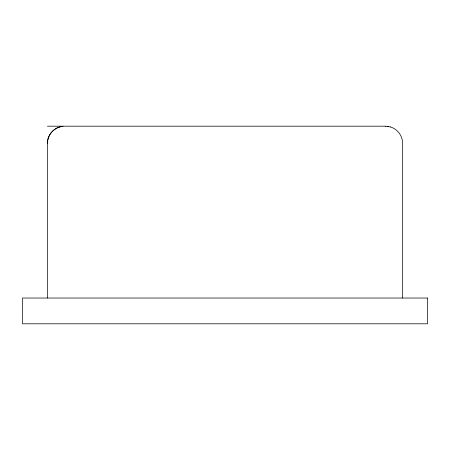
<?xml version="1.0" encoding="UTF-8"?>
<svg xmlns="http://www.w3.org/2000/svg" width="450" height="450" viewBox="0 0 450 450"><rect width="100%" height="100%" fill="white"/><g stroke="black" fill="none" stroke-linecap="round" stroke-linejoin="round"><path stroke-width="0.67" d="M385.431 126.191L47.458 126.191M390.364 126.934C397.485 128.931 402.705 135.984 402.615 143.376L402.615 298.029M385.374 126.191L390.42 126.934M387.056 126.276L388.727 126.523M47.458 298.029L47.407 143.376A17.218 17.218 0 0 1 62.989 126.298A17.196 17.196 0 0 0 47.447 143.376M427.5 298.029L22.5 298.029L22.534 323.809L427.5 323.809L427.5 298.029"/></g></svg>
